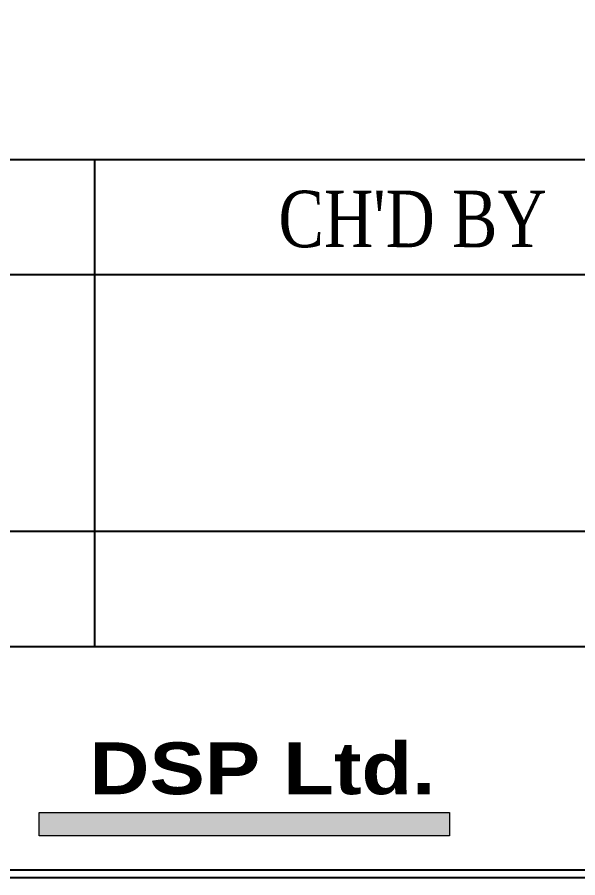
# Model space of a CAD drawing. Header units: millimetres. Extents: x 45 to 885, y 38 to 718.
# Drawn here: x 310.36 to 331.97, y 340.91 to 374.12 of the extents above; entities that cross this region are included whole.
import ezdxf
from ezdxf.enums import TextEntityAlignment as Align

# ---------------------------------------------------------------- set-up
doc = ezdxf.new("R2010")
doc.units = ezdxf.units.MM
for name, color, linetype in [('40', 4, 'Continuous'), ('70', 7, 'Continuous'), ('ASHADE', 7, 'Continuous')]:
    doc.layers.add(name, color=color, linetype=linetype)
doc.styles.add('SS', font='batang.ttc', dxfattribs={"width": 0.8})
doc.styles.get("Standard").update_dxf_attribs({"font": 'BareunDotumPro1.ttf'})

# ---------------------------------------------------------------- blocks, each defined once
blk = doc.blocks.new('abcde')
at = {"layer": 'ASHADE', "lineweight": 5}
blk.add_hatch(color=5, dxfattribs=at).paths.add_polyline_path([(6745.16, 94.93), (6745.16, 103.27), (6891.57, 103.27), (6891.57, 94.93)])
for p, q in [((6745.16, 94.93), (6745.16, 103.27)), ((6891.57, 103.27), (6891.57, 94.93))]:
    blk.add_line(p, q, dxfattribs=at)
at = {"layer": 'ASHADE', "color": 5, "lineweight": 5}
for p, q in [((6745.16, 103.27), (6891.57, 103.27)), ((6891.57, 94.93), (6745.16, 94.93))]:
    blk.add_line(p, q, dxfattribs=at)
at = {"layer": 'ASHADE', "lineweight": 5, "insert": (6763.1, 128.35), "char_height": 18.5261, "width": 329.6254, "attachment_point": 1}
blk.add_mtext('{\\fArial Black|b0|i0|c0|p34;DSP Ltd.}', dxfattribs=at)

msp = doc.modelspace()

# ---------------------------------------------------------------- linework, layer by layer
at = {"layer": '40', "color": 7}
for p, q in [((313.346, 349.82), (313.346, 368.63)), ((437.096, 364.175), (288.596, 364.175)), ((436.898, 354.275), (288.596, 354.275)), ((436.898, 349.82), (288.596, 349.82))]:
    msp.add_line(p, q, dxfattribs=at)
at = {"layer": '70', "color": 7}
msp.add_line((60.896, 368.63), (437.096, 368.63), dxfattribs=at)
for points in [[(437.096, 340.91), (60.896, 340.91), (60.896, 608.21), (437.096, 608.21)], [(436.799, 341.207), (61.193, 341.207), (61.193, 607.913), (436.799, 607.913)]]:
    msp.add_lwpolyline(points, close=True, dxfattribs=at)

# ---------------------------------------------------------------- block references
at = {"color": 0, "xscale": 0.108, "yscale": 0.108, "zscale": 0.108}
msp.add_blockref('abcde', (-417.268, 332.273), dxfattribs=at)

# ---------------------------------------------------------------- texts
at = {"layer": '40', "color": 7, "style": 'SS', "width": 0.8}
msp.add_text("CH'D BY", height=2.178, dxfattribs=at).set_placement((325.602, 365.249), align=Align.CENTER)

doc.saveas('drawing.dxf')
